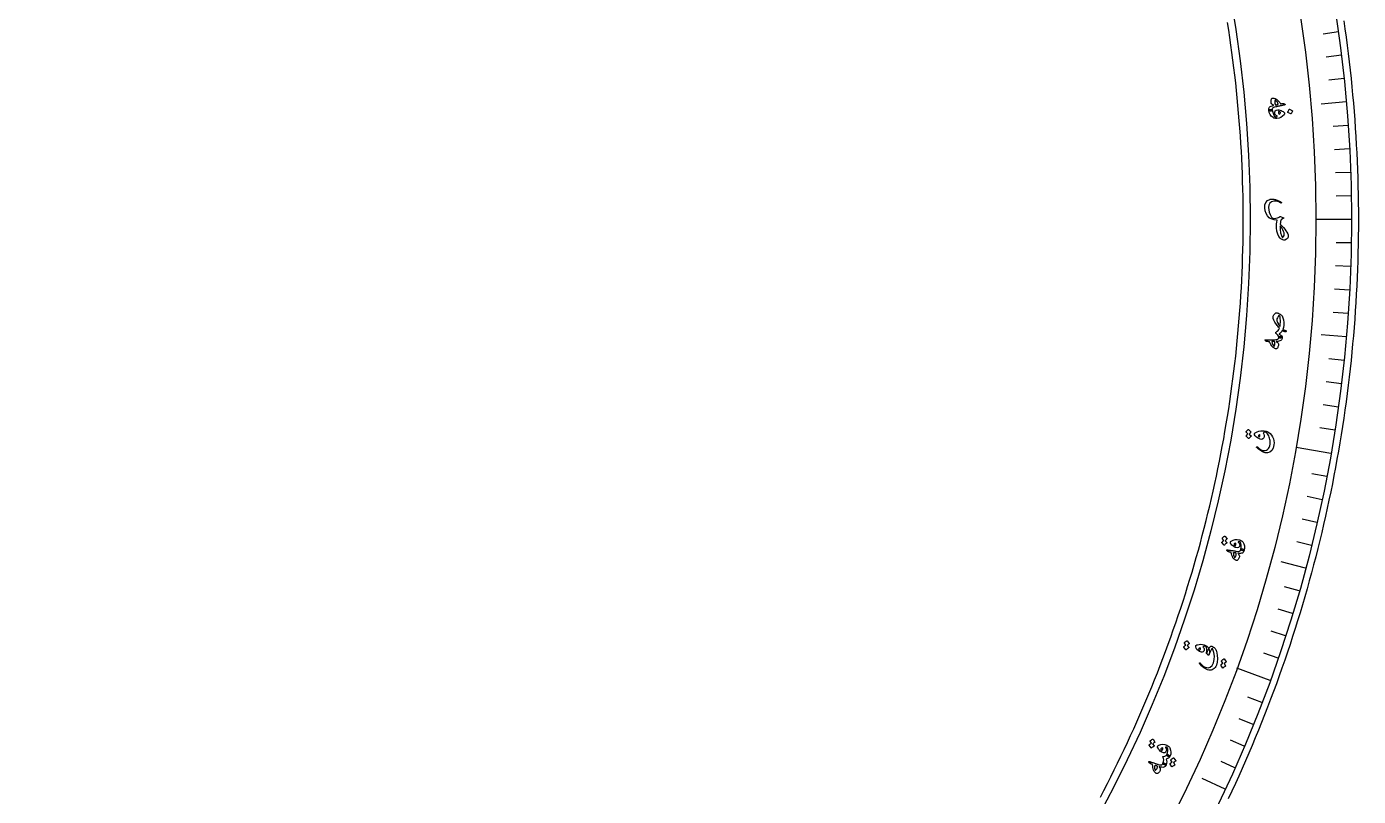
# Model space of a CAD drawing. Header units: millimetres. Extents: x -80 to 80, y -80 to 104.
# Drawn here: x 1.4 to 80.5, y -34.3 to 11.5 of the extents above; entities that cross this region are included whole.
import ezdxf

# ---------------------------------------------------------------- set-up
doc = ezdxf.new("R2010")
doc.units = ezdxf.units.MM
for name, color, linetype in [('CUT_INNER', 6, 'Continuous'), ('CUT_OUTER', 1, 'Continuous'), ('ENGRAVE', 7, 'Continuous'), ('ENGRAVE_FINE', 8, 'Continuous'), ('TEXT', 5, 'Continuous')]:
    doc.layers.add(name, color=color, linetype=linetype)

msp = doc.modelspace()

# ---------------------------------------------------------------- linework, layer by layer
at = {"layer": 'CUT_INNER'}
msp.add_lwpolyline([(65.1719, -34.3227), (65.3813, -33.9221), (65.5882, -33.5203), (65.7927, -33.1172), (65.9946, -32.7129), (66.1941, -32.3074), (66.3911, -31.9006), (66.5856, -31.4926), (66.7776, -31.0835), (66.967, -30.6732), (67.154, -30.2617), (67.3384, -29.8491), (67.5203, -29.4353), (67.6996, -29.0205), (67.8764, -28.6045), (68.0507, -28.1875), (68.2223, -27.7694), (68.3914, -27.3503), (68.558, -26.9301), (68.7219, -26.509), (68.8833, -26.0868), (69.042, -25.6636), (69.1982, -25.2395), (69.3518, -24.8145), (69.5027, -24.3885), (69.6511, -23.9615), (69.7968, -23.5337), (69.9399, -23.105), (70.0803, -22.6754), (70.2181, -22.245), (70.3533, -21.8137), (70.4858, -21.3816), (70.6157, -20.9487), (70.7429, -20.5151), (70.8675, -20.0806), (70.9893, -19.6454), (71.1085, -19.2094), (71.2251, -18.7728), (71.3389, -18.3354), (71.4501, -17.8973), (71.5585, -17.4586), (71.6643, -17.0192), (71.7674, -16.5791), (71.8678, -16.1384), (71.9655, -15.6972), (72.0604, -15.2553), (72.1527, -14.8129), (72.2422, -14.3699), (72.329, -13.9263), (72.4131, -13.4823), (72.4945, -13.0377), (72.5731, -12.5926), (72.649, -12.1471), (72.7222, -11.7011), (72.7926, -11.2547), (72.8603, -10.8078), (72.9252, -10.3605), (72.9874, -9.9129), (73.0469, -9.4648), (73.1036, -9.0165), (73.1575, -8.5677), (73.2087, -8.1187), (73.2571, -7.6693), (73.3028, -7.2197), (73.3457, -6.7698), (73.3859, -6.3196), (73.4233, -5.8692), (73.4579, -5.4186), (73.4898, -4.9678), (73.5189, -4.5167), (73.5452, -4.0655), (73.5688, -3.6142), (73.5896, -3.1627), (73.6076, -2.7111), (73.6228, -2.2594), (73.6353, -1.8076), (73.645, -1.3558), (73.652, -0.9039), (73.6561, -0.452), (73.6575, 0), (73.6561, 0.452), (73.652, 0.9039), (73.645, 1.3558), (73.6353, 1.8076), (73.6228, 2.2594), (73.6076, 2.7111), (73.5896, 3.1627), (73.5688, 3.6142), (73.5452, 4.0655), (73.5189, 4.5167), (73.4898, 4.9678), (73.4579, 5.4186), (73.4233, 5.8692), (73.3859, 6.3196), (73.3457, 6.7698), (73.3028, 7.2197), (73.2571, 7.6693), (73.2087, 8.1187), (73.1575, 8.5677), (73.1036, 9.0165), (73.0469, 9.4648), (72.9874, 9.9129), (72.9252, 10.3605), (72.8603, 10.8078), (72.7926, 11.2547), (72.7222, 11.7011)], dxfattribs=at)
at = {"layer": 'CUT_OUTER'}
msp.add_lwpolyline([(79.6287, 11.8118), (79.6997, 11.323), (79.7677, 10.8337), (79.8326, 10.3441), (79.8946, 9.8541), (79.9536, 9.3636), (80.0095, 8.8729), (80.0624, 8.3818), (80.1124, 7.8904), (80.1593, 7.3987), (80.2032, 6.9067), (80.244, 6.4144), (80.2819, 5.9219), (80.3167, 5.4292), (80.3485, 4.9363), (80.3773, 4.4432), (80.403, 3.9499), (80.4258, 3.4565), (80.4455, 2.963), (80.4621, 2.4693), (80.4758, 1.9756), (80.4864, 1.4817), (80.4939, 0.9879), (80.4985, 0.4939), (80.5, 0), (80.4985, -0.4939), (80.4939, -0.9879), (80.4864, -1.4817), (80.4758, -1.9756), (80.4621, -2.4693), (80.4455, -2.963), (80.4258, -3.4565), (80.403, -3.9499), (80.3773, -4.4432), (80.3485, -4.9363), (80.3167, -5.4292), (80.2819, -5.9219), (80.244, -6.4144), (80.2032, -6.9067), (80.1593, -7.3987), (80.1124, -7.8904), (80.0624, -8.3818), (80.0095, -8.8729), (79.9536, -9.3636), (79.8946, -9.8541), (79.8326, -10.3441), (79.7677, -10.8337), (79.6997, -11.323), (79.6287, -11.8118), (79.5547, -12.3002), (79.4778, -12.7881), (79.3978, -13.2755), (79.3149, -13.7624), (79.2289, -14.2488), (79.14, -14.7347), (79.0481, -15.22), (78.9532, -15.7048), (78.8554, -16.1889), (78.7545, -16.6725), (78.6508, -17.1554), (78.544, -17.6376), (78.4343, -18.1193), (78.3217, -18.6002), (78.2061, -19.0804), (78.0875, -19.5599), (77.966, -20.0387), (77.8416, -20.5167), (77.7143, -20.9939), (77.584, -21.4704), (77.4508, -21.946), (77.3147, -22.4208), (77.1756, -22.8948), (77.0337, -23.3679), (76.8889, -23.8401), (76.7411, -24.3115), (76.5905, -24.7819), (76.437, -25.2514), (76.2806, -25.7199), (76.1214, -26.1875), (75.9593, -26.6541), (75.7943, -27.1196), (75.6265, -27.5842), (75.4558, -28.0477), (75.2823, -28.5102), (75.1059, -28.9716), (74.9267, -29.4318), (74.7447, -29.891), (74.5599, -30.3491), (74.3723, -30.806), (74.1819, -31.2618), (73.9887, -31.7164), (73.7927, -32.1697), (73.5939, -32.6219), (73.3923, -33.0729), (73.188, -33.5226), (72.981, -33.971), (72.7711, -34.4182)], dxfattribs=at)
at = {"layer": 'ENGRAVE'}
for points in [[(79.7847, 6.9803), (78.2851, 6.8491)], [(80.0894, 0), (77.982, 0)], [(79.7847, -6.9803), (78.2851, -6.8491)], [(78.8727, -13.9074), (76.7972, -13.5414)], [(77.3605, -20.7287), (75.9064, -20.3391)], [(75.2595, -27.3922), (73.2791, -26.6714)], [(72.5857, -33.8473), (71.2214, -33.2111)]]:
    msp.add_lwpolyline(points, dxfattribs=at)
for radius in [80.0894, 77.982, 74.068]:
    msp.add_circle((0, 0), radius, dxfattribs=at)
at = {"layer": 'ENGRAVE_FINE'}
for points in [[(79.31, 11.1463), (78.4156, 11.0206)], [(79.4925, 9.7604), (78.596, 9.6504)], [(79.6507, 8.3716), (78.7524, 8.2772)], [(79.8944, 5.5868), (78.9933, 5.5238)], [(79.9797, 4.1916), (79.0777, 4.1443)], [(80.0407, 2.7951), (79.138, 2.7636)], [(80.0773, 1.3978), (79.1742, 1.382)], [(80.0773, -1.3978), (79.1742, -1.382)], [(80.0407, -2.7951), (79.138, -2.7636)], [(79.9797, -4.1916), (79.0777, -4.1443)], [(79.8944, -5.5868), (78.9933, -5.5238)], [(79.6507, -8.3716), (78.7524, -8.2772)], [(79.4925, -9.7604), (78.596, -9.6504)], [(79.31, -11.1463), (78.4156, -11.0206)], [(79.1034, -12.5288), (78.2113, -12.3875)], [(78.618, -15.2818), (77.7314, -15.1094)], [(78.3393, -16.6515), (77.4558, -16.4637)], [(78.0368, -18.0162), (77.1567, -17.813)], [(77.7105, -19.3754), (76.8341, -19.1569)], [(76.9869, -22.0756), (76.1187, -21.8267)], [(76.5899, -23.4159), (75.7262, -23.1518)], [(76.1696, -24.749), (75.3106, -24.4699)], [(75.7261, -26.0746), (74.8721, -25.7805)], [(74.7699, -28.7015), (73.9267, -28.3778)], [(74.2576, -30.002), (73.4202, -29.6637)], [(73.7227, -31.2934), (72.8913, -30.9405)], [(73.1654, -32.5753), (72.3402, -32.2079)]]:
    msp.add_lwpolyline(points, dxfattribs=at)
at = {"layer": 'TEXT'}
for points in [[(76.1369, 6.8456), (76.1522, 6.8335), (76.1548, 6.8232), (76.1448, 6.8147), (76.1223, 6.8078), (76.1085, 6.805), (76.0895, 6.8009), (76.0653, 6.7955), (76.0358, 6.7887), (76.0008, 6.7807), (75.9599, 6.7717), (75.9132, 6.7616), (75.8607, 6.7504), (75.809, 6.7393), (75.7628, 6.7295), (75.7219, 6.7208), (75.6865, 6.7134), (75.6566, 6.7071), (75.6324, 6.7021), (75.6139, 6.6982), (75.6011, 6.6956), (75.5204, 6.6769), (75.4583, 6.6548), (75.4149, 6.6292), (75.3902, 6.6003), (75.3814, 6.5806), (75.3765, 6.5574), (75.3755, 6.5306), (75.3786, 6.5001), (75.3772, 6.4818), (75.3696, 6.4672), (75.3557, 6.4563), (75.3355, 6.4491), (75.3109, 6.445), (75.2857, 6.4437), (75.26, 6.4452), (75.2338, 6.4494), (75.2112, 6.4558), (75.1942, 6.4634), (75.1827, 6.4724), (75.1767, 6.4827), (75.1722, 6.5412), (75.1785, 6.5924), (75.1955, 6.6365), (75.2233, 6.6734), (75.266, 6.7062), (75.3235, 6.7352), (75.3957, 6.7606), (75.4826, 6.7822), (75.4261, 6.809), (75.381, 6.8373), (75.3473, 6.8673), (75.3251, 6.8988), (75.3157, 6.9251), (75.3101, 6.9565), (75.3083, 6.9931), (75.3102, 7.0349), (75.316, 7.0792), (75.324, 7.1168), (75.3344, 7.1475), (75.3471, 7.1714), (75.3637, 7.1913), (75.3818, 7.2052), (75.4012, 7.213), (75.4221, 7.2147), (75.4487, 7.212), (75.4784, 7.2059), (75.5112, 7.1965), (75.5472, 7.1837), (75.5835, 7.169), (75.6126, 7.1559), (75.6345, 7.1444), (75.6491, 7.1345), (75.7104, 7.0774), (75.7689, 7.0142), (75.8244, 6.9451), (75.8771, 6.8699), (75.9198, 6.8767), (75.9568, 6.8822), (75.9879, 6.8863), (76.0132, 6.889), (76.0346, 6.8897), (76.054, 6.8876), (76.0714, 6.8828), (76.0868, 6.8752)], [(76.1161, 6.3021), (76.1151, 6.2864), (76.1098, 6.2686), (76.1001, 6.2488), (76.0861, 6.2269), (75.9999, 6.1312), (75.8996, 6.0615), (75.7854, 6.0177), (75.6572, 5.9997), (75.5896, 6.0013), (75.5288, 6.0104), (75.4746, 6.0271), (75.4272, 6.0513), (75.3267, 6.134), (75.2515, 6.2333), (75.2015, 6.3496), (75.1767, 6.4827), (75.1788, 6.4965), (75.1874, 6.5089), (75.2027, 6.5199), (75.2246, 6.5296), (75.2369, 6.5335), (75.2495, 6.5365), (75.2624, 6.5385), (75.2757, 6.5396), (75.289, 6.54), (75.3017, 6.5399), (75.3139, 6.5394), (75.3256, 6.5383), (75.346, 6.5341), (75.3616, 6.5263), (75.3725, 6.5149), (75.3786, 6.5001), (75.4075, 6.3705), (75.4498, 6.2594), (75.5057, 6.1667), (75.5753, 6.0926), (75.6065, 6.0989), (75.6312, 6.1055), (75.6495, 6.1125), (75.6611, 6.1198), (75.6711, 6.1282), (75.6774, 6.1358), (75.6801, 6.1425), (75.6792, 6.1484), (75.6774, 6.1524), (75.6752, 6.1554), (75.6725, 6.1576), (75.6693, 6.1589), (75.6232, 6.1769), (75.5868, 6.2007), (75.5601, 6.2304), (75.543, 6.266), (75.5258, 6.3719), (75.5486, 6.4476), (75.6115, 6.4932), (75.7146, 6.5087), (75.7748, 6.5048), (75.838, 6.4921), (75.9042, 6.4706), (75.9735, 6.4402), (76.0336, 6.4069), (76.0774, 6.3728), (76.1049, 6.3379), (76.1161, 6.3021)], [(75.7417, 6.8417), (75.7064, 6.9207), (75.6657, 6.9866), (75.6197, 7.0395), (75.5684, 7.0793), (75.5616, 7.0817), (75.5558, 7.081), (75.5507, 7.0773), (75.5466, 7.0705), (75.5387, 7.0462), (75.5335, 7.0201), (75.5307, 6.9923), (75.5306, 6.9628), (75.533, 6.9315), (75.5379, 6.8985), (75.5454, 6.8637), (75.5554, 6.8272), (75.5577, 6.8216), (75.5615, 6.8159), (75.5667, 6.81), (75.5733, 6.8039), (75.5915, 6.8069), (75.6106, 6.8104), (75.6304, 6.8144), (75.6511, 6.8188), (75.6725, 6.8238), (75.6948, 6.8293), (75.7178, 6.8353), (75.7417, 6.8417)], [(75.8676, 6.3564), (75.8594, 6.3782), (75.8412, 6.3944), (75.8131, 6.4049), (75.775, 6.4097), (75.7691, 6.4091), (75.7649, 6.4083), (75.7625, 6.4074), (75.7617, 6.4063), (75.7581, 6.3833), (75.7571, 6.3601), (75.7586, 6.3369), (75.7627, 6.3136), (75.7688, 6.2933), (75.7765, 6.2768), (75.7859, 6.2642), (75.7969, 6.2553), (75.8308, 6.2836), (75.8539, 6.3099), (75.8662, 6.3341), (75.8676, 6.3564)], [(76.5794, 6.4618), (76.5825, 6.4592), (76.5845, 6.4553), (76.5855, 6.4503), (76.5855, 6.444), (76.5715, 6.3983), (76.5534, 6.3549), (76.5311, 6.3138), (76.5046, 6.2749), (76.5004, 6.271), (76.4961, 6.269), (76.4915, 6.2691), (76.4869, 6.2711), (76.3075, 6.3636), (76.3031, 6.3672), (76.3017, 6.3722), (76.3033, 6.3786), (76.3079, 6.3864), (76.3118, 6.3931), (76.3177, 6.4038), (76.3255, 6.4182), (76.3353, 6.4366), (76.3469, 6.4591), (76.3605, 6.4861), (76.3759, 6.5175), (76.3931, 6.5534), (76.3961, 6.5582), (76.3993, 6.5607), (76.4027, 6.561), (76.4062, 6.559)], [(76.3342, -0.9808), (76.3216, -1.0597), (76.2838, -1.1262), (76.2208, -1.1804), (76.1326, -1.2223), (76.099, -1.2265), (76.0616, -1.2222), (76.0205, -1.2095), (75.9755, -1.1882), (75.9322, -1.1638), (75.8963, -1.1419), (75.8676, -1.1223), (75.8462, -1.1051), (75.7665, -1.0056), (75.7051, -0.8716), (75.6618, -0.7033), (75.6364, -0.5005), (75.6312, -0.3786), (75.6342, -0.262), (75.6455, -0.1508), (75.6651, -0.0449), (75.5, -0.0199), (75.3673, 0.0123), (75.267, 0.0516), (75.199, 0.0982), (75.0939, 0.22), (75.0153, 0.3584), (74.963, 0.5133), (74.937, 0.6849), (74.9437, 0.8658), (74.9947, 1.0109), (75.0901, 1.1204), (75.2301, 1.1944), (75.2519, 1.2009), (75.2747, 1.2063), (75.2984, 1.2105), (75.3232, 1.2137), (75.3489, 1.2155), (75.3753, 1.2157), (75.4024, 1.2142), (75.4302, 1.211), (75.4795, 1.2039), (75.5282, 1.1946), (75.5761, 1.183), (75.6234, 1.1692), (75.6699, 1.1532), (75.7154, 1.1352), (75.76, 1.1152), (75.8035, 1.0932), (75.8213, 1.0834), (75.8382, 1.0738), (75.8542, 1.0642), (75.8694, 1.0548), (75.8837, 1.0456), (75.8972, 1.0369), (75.9099, 1.0285), (75.9216, 1.0206), (75.9283, 1.0149), (75.9325, 1.0089), (75.9341, 1.0026), (75.9332, 0.9959), (75.9306, 0.9889), (75.9272, 0.9835), (75.9229, 0.9798), (75.9177, 0.9777), (75.9118, 0.9771), (75.9053, 0.9776), (75.8983, 0.9792), (75.8906, 0.9819), (75.8655, 0.998), (75.8379, 1.0133), (75.8077, 1.0276), (75.775, 1.0411), (75.6915, 1.0692), (75.6128, 1.086), (75.5391, 1.0917), (75.4704, 1.0862), (75.3403, 1.0425), (75.2463, 0.9652), (75.1884, 0.8541), (75.1664, 0.7093), (75.1742, 0.5697), (75.2017, 0.434), (75.249, 0.3023), (75.3159, 0.1743), (75.3437, 0.1357), (75.3774, 0.1023), (75.417, 0.0743), (75.4624, 0.0515), (75.4688, 0.0488), (75.4765, 0.0476), (75.4857, 0.0477), (75.4962, 0.0493), (75.597, 0.0691), (75.6853, 0.0949), (75.7612, 0.1266), (75.8248, 0.1642), (75.8364, 0.1717), (75.8467, 0.1761), (75.8555, 0.1774), (75.863, 0.1756), (76.0478, 0.1061), (76.0617, 0.0961), (76.0675, 0.0863), (76.0651, 0.0769), (76.0546, 0.0677), (75.9127, -0.0158), (75.8916, -0.0604), (75.8755, -0.1176), (75.8644, -0.1875), (75.8582, -0.2701), (75.9534, -0.3686), (76.0413, -0.4676), (76.1221, -0.5671), (76.1958, -0.667), (76.2569, -0.7626), (76.3004, -0.8468), (76.3261, -0.9196), (76.3342, -0.9808)], [(75.9995, -1.087), (76.0531, -1.0185), (76.0858, -0.9466), (76.0977, -0.8712), (76.0887, -0.7925), (76.0596, -0.707), (76.0111, -0.609), (75.943, -0.4986), (75.8555, -0.3759), (75.8534, -0.5983), (75.8765, -0.7909), (75.9252, -0.9537), (75.9995, -1.087)], [(75.4304, -5.7802), (75.4377, -5.7459), (75.4546, -5.7078), (75.481, -5.6658), (75.517, -5.6201), (75.5564, -5.5805), (75.5952, -5.5549), (75.6336, -5.5433), (75.6715, -5.5458), (75.709, -5.5581), (75.7505, -5.5765), (75.7962, -5.6007), (75.8458, -5.631), (75.8911, -5.6617), (75.9257, -5.6873), (75.9497, -5.708), (75.9631, -5.7236), (76.0205, -5.8393), (76.0576, -5.9702), (76.0744, -6.116), (76.0707, -6.2768), (76.0675, -6.3093), (76.0631, -6.3415), (76.0576, -6.3733), (76.051, -6.4047), (76.0435, -6.4356), (76.0351, -6.4658), (76.026, -6.4954), (76.016, -6.5244), (76.0358, -6.5368), (76.0722, -6.5537), (76.1252, -6.5752), (76.1947, -6.6012), (76.2081, -6.6078), (76.2153, -6.6178), (76.2162, -6.6313), (76.2109, -6.6482), (76.2015, -6.6622), (76.1897, -6.6714), (76.1755, -6.6759), (76.1588, -6.6756), (76.1386, -6.6699), (76.1175, -6.6634), (76.0957, -6.6559), (76.0731, -6.6476), (76.0499, -6.6382), (76.0263, -6.6276), (76.0022, -6.6158), (75.9776, -6.6029), (75.9461, -6.6561), (75.9112, -6.7027), (75.8729, -6.7427), (75.8312, -6.7761), (75.8175, -6.7858), (75.8075, -6.795), (75.8012, -6.8036), (75.7987, -6.8117), (75.8, -6.8187), (75.8053, -6.8259), (75.8145, -6.8336), (75.8276, -6.8416), (75.8933, -6.881), (75.939, -6.922), (75.9648, -6.9647), (75.9706, -7.009), (75.9685, -7.0147), (75.9633, -7.0203), (75.955, -7.0259), (75.9436, -7.0315), (75.9025, -7.0426), (75.8675, -7.0478), (75.8388, -7.0469), (75.8162, -7.0402), (75.7971, -7.0287), (75.7828, -7.0166), (75.7734, -7.0039), (75.7688, -6.9904), (75.7531, -6.9324), (75.722, -6.8779), (75.6757, -6.8269), (75.6139, -6.7793), (75.602, -6.7693), (75.5938, -6.7577), (75.5895, -6.7445), (75.589, -6.7296), (75.5925, -6.7138), (75.6001, -6.7001), (75.6117, -6.6884), (75.6274, -6.6787), (75.6832, -6.6415), (75.7322, -6.5917), (75.7743, -6.5294), (75.8096, -6.4546), (75.7616, -6.4012), (75.7168, -6.3494), (75.6752, -6.299), (75.6369, -6.25), (75.5425, -6.1098), (75.4766, -5.9849), (75.4392, -5.8751), (75.4304, -5.7802)], [(75.7792, -5.7074), (75.7239, -5.7697), (75.6846, -5.837), (75.6612, -5.9094), (75.6537, -5.987), (75.6589, -6.023), (75.6727, -6.0676), (75.6951, -6.1209), (75.7261, -6.1827), (75.7432, -6.2145), (75.7595, -6.2437), (75.7748, -6.2703), (75.7892, -6.2943), (75.8028, -6.3157), (75.8157, -6.3345), (75.8281, -6.3506), (75.8398, -6.3642), (75.8529, -6.2931), (75.8612, -6.2085), (75.8645, -6.1105), (75.8628, -5.9991), (75.8558, -5.8916), (75.8432, -5.8079), (75.8251, -5.7478), (75.8014, -5.7114), (75.7962, -5.7058), (75.7908, -5.7032), (75.7851, -5.7038), (75.7792, -5.7074)], [(74.9607, -7.1919), (74.9479, -7.1774), (74.9472, -7.167), (74.9586, -7.1605), (74.982, -7.158), (74.996, -7.1578), (75.0154, -7.1572), (75.0402, -7.1564), (75.0705, -7.1552), (75.1064, -7.1538), (75.1482, -7.1525), (75.1959, -7.1511), (75.2496, -7.1497), (75.3024, -7.1483), (75.3497, -7.1471), (75.3914, -7.1461), (75.4276, -7.1452), (75.4581, -7.1445), (75.4828, -7.1439), (75.5018, -7.1435), (75.5149, -7.1433), (75.5976, -7.1395), (75.6626, -7.1289), (75.7099, -7.1116), (75.7395, -7.0874), (75.7517, -7.0696), (75.7607, -7.0475), (75.7664, -7.0211), (75.7688, -6.9904), (75.7734, -6.9726), (75.7835, -6.9595), (75.7991, -6.9511), (75.8202, -6.9475), (75.8452, -6.9478), (75.8702, -6.951), (75.8953, -6.9569), (75.9203, -6.9658), (75.9414, -6.9761), (75.9568, -6.9867), (75.9665, -6.9977), (75.9706, -7.009), (75.9646, -7.068), (75.9492, -7.1179), (75.9244, -7.1586), (75.8903, -7.1902), (75.8423, -7.2148), (75.7805, -7.2331), (75.7049, -7.2448), (75.6155, -7.2502), (75.6661, -7.287), (75.7051, -7.3234), (75.7326, -7.3592), (75.7485, -7.3945), (75.7528, -7.4223), (75.7523, -7.4544), (75.7471, -7.4909), (75.7373, -7.5318), (75.7231, -7.5745), (75.708, -7.61), (75.6918, -7.6383), (75.6747, -7.6594), (75.6545, -7.6758), (75.6341, -7.6859), (75.6135, -7.6898), (75.5927, -7.6874), (75.5671, -7.6795), (75.5392, -7.6678), (75.5088, -7.6521), (75.476, -7.6325), (75.4433, -7.6111), (75.4173, -7.5927), (75.398, -7.5772), (75.3856, -7.5646), (75.3363, -7.497), (75.2909, -7.4243), (75.2494, -7.3463), (75.2116, -7.2632), (75.1683, -7.262), (75.131, -7.2605), (75.0997, -7.2588), (75.0743, -7.2567), (75.0531, -7.2534), (75.0344, -7.2478), (75.0182, -7.2399), (75.0045, -7.2298)], [(75.3498, -7.2608), (75.3699, -7.3445), (75.3974, -7.4167), (75.4326, -7.4772), (75.4754, -7.5261), (75.4815, -7.5297), (75.4874, -7.5302), (75.4931, -7.5275), (75.4985, -7.5216), (75.5108, -7.4993), (75.5209, -7.4747), (75.5289, -7.4479), (75.5347, -7.4189), (75.5382, -7.3877), (75.5396, -7.3543), (75.5387, -7.3187), (75.5356, -7.281), (75.5344, -7.275), (75.5317, -7.2687), (75.5277, -7.262), (75.5223, -7.2548), (75.5038, -7.2544), (75.4845, -7.2543), (75.4642, -7.2545), (75.4431, -7.2551), (75.4211, -7.256), (75.3982, -7.2573), (75.3745, -7.2589), (75.3498, -7.2608)], [(73.8265, -12.6464), (73.8242, -12.6432), (73.8232, -12.639), (73.8235, -12.634), (73.8251, -12.6281), (73.837, -12.6079), (73.8496, -12.5886), (73.8628, -12.57), (73.8768, -12.5523), (73.8917, -12.5353), (73.9076, -12.5189), (73.9246, -12.5031), (73.9426, -12.4879), (73.9477, -12.4852), (73.9528, -12.4845), (73.9579, -12.4858), (73.9629, -12.4891), (74.1137, -12.6231), (74.1155, -12.6264), (74.1147, -12.6307), (74.1116, -12.6359), (74.1059, -12.6422), (74.101, -12.6463), (74.0941, -12.6532), (74.0851, -12.6628), (74.074, -12.6752), (74.0608, -12.6904), (74.0451, -12.7087), (74.0271, -12.7299), (74.0068, -12.7541), (74.1232, -12.8603), (74.1266, -12.8648), (74.1267, -12.8699), (74.1236, -12.8756), (74.1172, -12.8819), (74.1117, -12.8873), (74.1033, -12.8959), (74.0921, -12.9077), (74.0781, -12.9226), (74.0612, -12.941), (74.0413, -12.9632), (74.0185, -12.989), (73.9927, -13.0186), (73.9888, -13.0215), (73.9852, -13.0224), (73.9819, -13.0214), (73.979, -13.0185), (73.836, -12.8826), (73.8337, -12.8794), (73.8327, -12.8753), (73.833, -12.8703), (73.8346, -12.8643), (73.8438, -12.847), (73.8539, -12.8305), (73.8649, -12.8146), (73.8767, -12.7994), (73.8893, -12.7849), (73.9025, -12.7711), (73.9162, -12.758), (73.9306, -12.7455)], [(74.3258, -12.7319), (74.3334, -12.7119), (74.3493, -12.6916), (74.3735, -12.6711), (74.406, -12.6502), (74.491, -12.6104), (74.5888, -12.5822), (74.6994, -12.5659), (74.8229, -12.5612), (74.8867, -12.5645), (74.9504, -12.5735), (75.014, -12.5882), (75.0775, -12.6085), (75.1778, -12.6589), (75.2643, -12.726), (75.3372, -12.8099), (75.3962, -12.9106), (75.4466, -13.0387), (75.4777, -13.1627), (75.4897, -13.2827), (75.4825, -13.3985), (75.4363, -13.5835), (75.3577, -13.7238), (75.247, -13.8193), (75.1043, -13.87), (75.0583, -13.8733), (75.0099, -13.8698), (74.959, -13.8595), (74.9056, -13.8425), (74.8478, -13.8203), (74.7907, -13.7937), (74.7342, -13.7627), (74.6785, -13.7272), (74.6233, -13.6877), (74.5686, -13.6447), (74.5144, -13.598), (74.4606, -13.5479), (74.4552, -13.541), (74.4522, -13.5344), (74.4518, -13.5279), (74.454, -13.5215), (74.4578, -13.515), (74.4618, -13.5099), (74.4662, -13.5062), (74.4709, -13.5041), (74.4772, -13.5029), (74.484, -13.5042), (74.4912, -13.5078), (74.4989, -13.5137), (74.5899, -13.5974), (74.6751, -13.6613), (74.7544, -13.7053), (74.828, -13.7294), (74.8994, -13.7365), (74.9678, -13.7286), (75.0332, -13.7058), (75.0955, -13.668), (75.1519, -13.6137), (75.1965, -13.5435), (75.2292, -13.4572), (75.2502, -13.355), (75.2564, -13.2841), (75.2569, -13.2131), (75.2516, -13.1422), (75.2405, -13.0714), (75.2235, -13.0006), (75.2004, -12.9302), (75.1712, -12.8601), (75.1358, -12.7903), (75.1011, -12.7348), (75.0651, -12.6924), (75.0277, -12.6629), (74.989, -12.6463), (74.9499, -12.6407), (74.9117, -12.6441), (74.8742, -12.6565), (74.8375, -12.6779), (74.885, -12.7563), (74.9083, -12.8322), (74.9074, -12.9055), (74.8823, -12.9759), (74.8271, -13.0421), (74.753, -13.0689), (74.6601, -13.0564), (74.5483, -13.0046), (74.4426, -12.934), (74.3703, -12.865), (74.3314, -12.7977), (74.3258, -12.7319)], [(74.6317, -12.7729), (74.6046, -12.7916), (74.5842, -12.8103), (74.5707, -12.8291), (74.564, -12.8479), (74.5641, -12.8648), (74.5701, -12.8825), (74.5819, -12.9009), (74.5996, -12.9201), (74.6161, -12.9071), (74.6296, -12.8917), (74.6401, -12.8737), (74.6477, -12.8532), (74.6501, -12.8333), (74.6482, -12.8133), (74.6421, -12.7932), (74.6317, -12.7729)], [(72.405, -18.9663), (72.4029, -18.9629), (72.4023, -18.9587), (72.403, -18.9537), (72.4051, -18.948), (72.4187, -18.9289), (72.4329, -18.9107), (72.4477, -18.8934), (72.4632, -18.877), (72.4795, -18.8614), (72.4967, -18.8464), (72.515, -18.8322), (72.5342, -18.8186), (72.5396, -18.8164), (72.5447, -18.8161), (72.5497, -18.8178), (72.5544, -18.8215), (72.6931, -18.968), (72.6945, -18.9714), (72.6934, -18.9756), (72.6898, -18.9806), (72.6836, -18.9863), (72.6784, -18.99), (72.6709, -18.9962), (72.6611, -19.005), (72.649, -19.0164), (72.6345, -19.0304), (72.6174, -19.0473), (72.5976, -19.0668), (72.5752, -19.0891), (72.6821, -19.2049), (72.685, -19.2097), (72.6847, -19.2148), (72.6811, -19.2202), (72.6742, -19.2259), (72.6682, -19.2308), (72.6592, -19.2386), (72.647, -19.2494), (72.6317, -19.2631), (72.6133, -19.28), (72.5916, -19.3003), (72.5666, -19.3241), (72.5384, -19.3513), (72.5342, -19.3538), (72.5306, -19.3544), (72.5274, -19.3531), (72.5248, -19.3499), (72.394, -19.2023), (72.3919, -19.1989), (72.3913, -19.1947), (72.3921, -19.1898), (72.3942, -19.184), (72.4048, -19.1676), (72.4163, -19.1519), (72.4286, -19.1371), (72.4417, -19.123), (72.4555, -19.1097), (72.4698, -19.0971), (72.4847, -19.0852), (72.5001, -19.074)], [(72.6919, -19.6651), (72.6817, -19.6488), (72.6828, -19.6383), (72.6951, -19.6339), (72.7186, -19.6353), (72.7324, -19.6374), (72.7517, -19.6402), (72.7763, -19.6435), (72.8063, -19.6474), (72.8419, -19.6521), (72.8833, -19.6577), (72.9306, -19.6644), (72.9838, -19.6721), (73.0361, -19.6795), (73.0829, -19.6863), (73.1242, -19.6922), (73.16, -19.6974), (73.1902, -19.7019), (73.2147, -19.7055), (73.2334, -19.7082), (73.2464, -19.7102), (73.3286, -19.7204), (73.3944, -19.7208), (73.444, -19.7117), (73.4771, -19.6928), (73.4922, -19.6773), (73.5048, -19.657), (73.5148, -19.6319), (73.5224, -19.6021), (73.5299, -19.5853), (73.5421, -19.574), (73.5589, -19.5684), (73.5803, -19.5684), (73.6048, -19.5729), (73.629, -19.5802), (73.6526, -19.5903), (73.6758, -19.6032), (73.6949, -19.6169), (73.7083, -19.63), (73.7161, -19.6425), (73.7182, -19.6543), (73.7023, -19.7114), (73.6788, -19.758), (73.6475, -19.794), (73.6087, -19.8194), (73.5572, -19.8357), (73.4932, -19.8433), (73.4167, -19.8422), (73.3276, -19.8324), (73.3713, -19.8773), (73.4037, -19.9196), (73.4248, -19.9596), (73.4346, -19.997), (73.4341, -20.0251), (73.4282, -20.0568), (73.417, -20.0919), (73.4004, -20.1305), (73.3793, -20.1703), (73.3584, -20.2027), (73.3378, -20.2279), (73.3174, -20.2458), (73.2947, -20.2586), (73.2729, -20.2651), (73.2519, -20.2655), (73.2318, -20.2596), (73.2079, -20.2476), (73.1824, -20.2313), (73.1551, -20.2108), (73.126, -20.186), (73.0973, -20.1594), (73.0747, -20.1368), (73.0584, -20.1183), (73.0482, -20.1039), (73.011, -20.029), (72.9785, -19.9496), (72.9506, -19.8658), (72.9273, -19.7776), (72.8848, -19.7691), (72.8483, -19.7614), (72.8177, -19.7544), (72.793, -19.7481), (72.7727, -19.7413), (72.7552, -19.7326), (72.7406, -19.7222), (72.7287, -19.7098)], [(72.8942, -19.1684), (72.9003, -19.1541), (72.9112, -19.1394), (72.9268, -19.1241), (72.9473, -19.1083), (73.06, -19.0474), (73.1775, -19.015), (73.2998, -19.0112), (73.4267, -19.0362), (73.4901, -19.0597), (73.5446, -19.0883), (73.5903, -19.1218), (73.6271, -19.1604), (73.6946, -19.2721), (73.7324, -19.3918), (73.7402, -19.5192), (73.7182, -19.6543), (73.7115, -19.6667), (73.6991, -19.6756), (73.6809, -19.6808), (73.657, -19.6825), (73.6442, -19.682), (73.6313, -19.6806), (73.6184, -19.6781), (73.6055, -19.6746), (73.593, -19.6704), (73.581, -19.666), (73.5698, -19.6613), (73.5592, -19.6563), (73.5414, -19.6453), (73.5294, -19.6326), (73.523, -19.6182), (73.5224, -19.6021), (73.5392, -19.4696), (73.5367, -19.3502), (73.5148, -19.2439), (73.4737, -19.1508), (73.4421, -19.1464), (73.4166, -19.1446), (73.3971, -19.1452), (73.3836, -19.1482), (73.3715, -19.1529), (73.3631, -19.158), (73.3583, -19.1634), (73.3572, -19.1692), (73.3575, -19.1735), (73.3586, -19.1771), (73.3605, -19.1801), (73.3631, -19.1824), (73.4006, -19.2146), (73.427, -19.2492), (73.4424, -19.2861), (73.4466, -19.3253), (73.4273, -19.4311), (73.3803, -19.4948), (73.3056, -19.5165), (73.2034, -19.4961), (73.1481, -19.4721), (73.0929, -19.4388), (73.0378, -19.3963), (72.9828, -19.3446), (72.9372, -19.2935), (72.9073, -19.2471), (72.893, -19.2054), (72.8942, -19.1684)], [(73.1105, -19.3019), (73.111, -19.325), (73.1227, -19.3463), (73.1457, -19.3656), (73.1799, -19.3829), (73.1857, -19.3843), (73.1899, -19.385), (73.1925, -19.3849), (73.1936, -19.3842), (73.2046, -19.3638), (73.2134, -19.3424), (73.2197, -19.3201), (73.2236, -19.2969), (73.2247, -19.2758), (73.2229, -19.2578), (73.2182, -19.2427), (73.2107, -19.2308), (73.1694, -19.246), (73.1389, -19.2629), (73.1192, -19.2815), (73.1105, -19.3019)], [(73.064, -19.7983), (73.0696, -19.8843), (73.0847, -19.96), (73.1092, -20.0256), (73.1432, -20.081), (73.1487, -20.0856), (73.1544, -20.087), (73.1604, -20.0853), (73.1667, -20.0804), (73.1826, -20.0604), (73.1968, -20.0379), (73.2091, -20.0128), (73.2196, -19.9852), (73.2284, -19.955), (73.2353, -19.9224), (73.2404, -19.8871), (73.2437, -19.8494), (73.2435, -19.8433), (73.2419, -19.8367), (73.2391, -19.8293), (73.235, -19.8214), (73.2169, -19.8178), (73.1978, -19.8145), (73.1778, -19.8113), (73.1569, -19.8084), (73.135, -19.8056), (73.1123, -19.803), (73.0886, -19.8006), (73.064, -19.7983)], [(70.1595, -25.1747), (70.1578, -25.1711), (70.1575, -25.1669), (70.1587, -25.162), (70.1612, -25.1565), (70.1764, -25.1388), (70.1921, -25.122), (70.2084, -25.1062), (70.2252, -25.0913), (70.2428, -25.0772), (70.2613, -25.0639), (70.2807, -25.0514), (70.301, -25.0396), (70.3066, -25.0379), (70.3117, -25.0381), (70.3165, -25.0403), (70.3209, -25.0443), (70.4462, -25.2021), (70.4474, -25.2056), (70.4459, -25.2096), (70.4419, -25.2142), (70.4353, -25.2194), (70.4297, -25.2225), (70.4217, -25.2281), (70.4112, -25.2359), (70.3982, -25.2462), (70.3825, -25.2588), (70.364, -25.274), (70.3426, -25.2916), (70.3184, -25.3118), (70.4147, -25.4362), (70.4172, -25.4412), (70.4165, -25.4463), (70.4124, -25.4513), (70.405, -25.4563), (70.3987, -25.4607), (70.389, -25.4676), (70.3759, -25.4772), (70.3595, -25.4894), (70.3397, -25.5045), (70.3163, -25.5228), (70.2894, -25.5441), (70.2589, -25.5686), (70.2546, -25.5707), (70.2509, -25.571), (70.2478, -25.5695), (70.2455, -25.5661), (70.1281, -25.4079), (70.1263, -25.4044), (70.1261, -25.4002), (70.1272, -25.3953), (70.1298, -25.3898), (70.1419, -25.3744), (70.1547, -25.3599), (70.1682, -25.3463), (70.1825, -25.3335), (70.1974, -25.3215), (70.2127, -25.3102), (70.2286, -25.2998), (70.2448, -25.29)], [(70.9444, -25.2664), (71.0424, -25.2465), (71.1398, -25.2427), (71.2366, -25.2548), (71.3327, -25.2831), (71.3537, -25.2909), (71.3742, -25.2993), (71.3941, -25.3082), (71.4136, -25.3177), (71.4324, -25.3278), (71.4505, -25.3383), (71.4678, -25.3493), (71.4843, -25.3607), (71.584, -25.4569), (71.6375, -25.5749), (71.6449, -25.7147), (71.6059, -25.8761), (71.6016, -25.8835), (71.5955, -25.8867), (71.5876, -25.8857), (71.578, -25.8804), (71.5561, -25.8635), (71.5325, -25.8424), (71.5071, -25.817), (71.4799, -25.7874), (71.4756, -25.7817), (71.4729, -25.7753), (71.472, -25.7684), (71.4728, -25.7609), (71.4914, -25.6361), (71.4932, -25.5324), (71.478, -25.4496), (71.4461, -25.3877), (71.4295, -25.3726), (71.4076, -25.3633), (71.3803, -25.3599), (71.3476, -25.3623), (71.331, -25.3647), (71.3161, -25.3678), (71.3029, -25.3714), (71.2915, -25.3757), (71.2813, -25.3804), (71.2721, -25.3855), (71.2639, -25.3909), (71.2565, -25.3966), (71.2891, -25.4335), (71.3135, -25.4682), (71.3297, -25.5005), (71.3378, -25.5306), (71.3383, -25.5954), (71.3195, -25.6465), (71.2814, -25.6837), (71.2241, -25.7071), (71.1681, -25.7121), (71.1105, -25.7001), (71.0513, -25.6711), (70.9904, -25.6251), (70.9085, -25.5441), (70.8552, -25.4706), (70.8306, -25.4045), (70.8348, -25.3458), (70.8479, -25.3209), (70.8705, -25.2993), (70.9027, -25.2812), (70.9444, -25.2664)], [(71.0099, -25.5179), (71.0079, -25.5308), (71.0103, -25.5466), (71.0171, -25.5651), (71.0283, -25.5864), (71.0355, -25.5934), (71.0446, -25.5958), (71.0558, -25.5936), (71.0689, -25.5867), (71.0966, -25.5618), (71.1114, -25.5317), (71.113, -25.4963), (71.1016, -25.4556), (71.0985, -25.4509), (71.0946, -25.4483), (71.09, -25.4479), (71.0846, -25.4495), (71.0562, -25.4676), (71.0342, -25.485), (71.0188, -25.5017), (71.0099, -25.5179)], [(71.4898, -25.7934), (71.4982, -25.7613), (71.5075, -25.7291), (71.5179, -25.6965), (71.5292, -25.6638), (71.5416, -25.6309), (71.5551, -25.5982), (71.5698, -25.5655), (71.5855, -25.533), (71.618, -25.4735), (71.6519, -25.4255), (71.6873, -25.3892), (71.7243, -25.3644), (71.7461, -25.357), (71.7707, -25.3563), (71.798, -25.3622), (71.8281, -25.3747), (71.8885, -25.4081), (71.9365, -25.4395), (71.9721, -25.4689), (71.9952, -25.4963), (72.0134, -25.5271), (72.0307, -25.563), (72.0471, -25.604), (72.0625, -25.6501), (72.1174, -25.8807), (72.1354, -26.0983), (72.1167, -26.3027), (72.0613, -26.4937), (72.025, -26.5674), (71.9815, -26.6305), (71.9307, -26.683), (71.8726, -26.7249), (71.8099, -26.7554), (71.7451, -26.7738), (71.6781, -26.7802), (71.609, -26.7745), (71.5377, -26.7572), (71.4639, -26.7287), (71.3877, -26.689), (71.3091, -26.6382), (71.2694, -26.6092), (71.2323, -26.5791), (71.1978, -26.5482), (71.166, -26.5162), (71.1365, -26.4835), (71.1091, -26.4503), (71.0839, -26.4165), (71.0608, -26.3822), (71.0559, -26.3701), (71.0552, -26.3603), (71.0586, -26.3531), (71.0663, -26.3483), (71.0771, -26.3458), (71.0871, -26.347), (71.0964, -26.3518), (71.105, -26.3602), (71.1797, -26.4514), (71.2551, -26.5235), (71.3314, -26.5765), (71.4084, -26.6102), (71.5669, -26.6335), (71.6996, -26.5976), (71.8064, -26.5022), (71.8872, -26.3473), (71.9353, -26.1548), (71.9435, -25.9486), (71.9118, -25.7291), (71.8399, -25.4965), (71.8374, -25.493), (71.834, -25.4914), (71.8296, -25.4915), (71.8243, -25.4933), (71.7756, -25.533), (71.7227, -25.6108), (71.6657, -25.7265), (71.6044, -25.8803), (71.6005, -25.8877), (71.5959, -25.8905), (71.5905, -25.8888), (71.5844, -25.8827)], [(72.3601, -26.2531), (72.3585, -26.2494), (72.3582, -26.2451), (72.3595, -26.2401), (72.3621, -26.2344), (72.3776, -26.2161), (72.3936, -26.1987), (72.4102, -26.1823), (72.4273, -26.1668), (72.4451, -26.1522), (72.4639, -26.1384), (72.4835, -26.1254), (72.5041, -26.1131), (72.5097, -26.1113), (72.5148, -26.1115), (72.5196, -26.1137), (72.5239, -26.1178), (72.6476, -26.2793), (72.6486, -26.2829), (72.6471, -26.2871), (72.643, -26.2919), (72.6363, -26.2972), (72.6307, -26.3005), (72.6226, -26.3062), (72.6119, -26.3144), (72.5987, -26.325), (72.5828, -26.3381), (72.564, -26.3538), (72.5423, -26.3722), (72.5177, -26.3931), (72.6126, -26.5204), (72.6151, -26.5255), (72.6142, -26.5307), (72.6101, -26.5359), (72.6027, -26.5411), (72.5962, -26.5457), (72.5864, -26.5529), (72.5731, -26.5629), (72.5565, -26.5755), (72.5364, -26.5912), (72.5126, -26.6101), (72.4853, -26.6323), (72.4544, -26.6577), (72.45, -26.6599), (72.4463, -26.6602), (72.4433, -26.6586), (72.4409, -26.6552), (72.3253, -26.4933), (72.3236, -26.4896), (72.3234, -26.4853), (72.3247, -26.4803), (72.3273, -26.4746), (72.3397, -26.4587), (72.3527, -26.4437), (72.3665, -26.4296), (72.381, -26.4163), (72.3961, -26.4039), (72.4117, -26.3922), (72.4277, -26.3813), (72.4442, -26.3712)], [(68.1242, -31.0047), (68.1228, -31.001), (68.1228, -30.9968), (68.1244, -30.992), (68.1274, -30.9867), (68.1441, -30.9702), (68.1611, -30.9547), (68.1787, -30.9402), (68.1967, -30.9267), (68.2154, -30.914), (68.235, -30.9022), (68.2554, -30.8913), (68.2767, -30.8811), (68.2823, -30.8799), (68.2875, -30.8805), (68.292, -30.883), (68.2961, -30.8875), (68.4078, -31.0554), (68.4086, -31.059), (68.4069, -31.063), (68.4024, -31.0672), (68.3954, -31.0718), (68.3896, -31.0746), (68.3811, -31.0794), (68.37, -31.0864), (68.3562, -31.0956), (68.3395, -31.107), (68.3197, -31.1206), (68.2969, -31.1366), (68.2711, -31.1548), (68.3567, -31.287), (68.3588, -31.2922), (68.3576, -31.2972), (68.3531, -31.3019), (68.3453, -31.3063), (68.3386, -31.3102), (68.3284, -31.3164), (68.3146, -31.3249), (68.2972, -31.3358), (68.2761, -31.3493), (68.2513, -31.3656), (68.2226, -31.3848), (68.1902, -31.4068), (68.1857, -31.4085), (68.182, -31.4085), (68.1791, -31.4067), (68.177, -31.4032), (68.0732, -31.2355), (68.0718, -31.2318), (68.0719, -31.2275), (68.0735, -31.2227), (68.0765, -31.2174), (68.0898, -31.2031), (68.1038, -31.1896), (68.1185, -31.1771), (68.1338, -31.1654), (68.1496, -31.1546), (68.1659, -31.1446), (68.1825, -31.1354), (68.1996, -31.127)], [(68.572, -31.2871), (68.5804, -31.2741), (68.5936, -31.2614), (68.6116, -31.249), (68.6344, -31.2369), (68.7559, -31.1961), (68.8772, -31.1841), (68.9983, -31.2012), (69.1192, -31.2474), (69.1776, -31.2814), (69.2265, -31.3188), (69.2658, -31.3596), (69.2955, -31.4039), (69.3431, -31.5255), (69.3599, -31.6498), (69.346, -31.7767), (69.3012, -31.906), (69.2926, -31.9172), (69.2788, -31.9238), (69.26, -31.9259), (69.2362, -31.9234), (69.2236, -31.9208), (69.2112, -31.9172), (69.1989, -31.9125), (69.1868, -31.9069), (69.1751, -31.9006), (69.1641, -31.8942), (69.1538, -31.8877), (69.1442, -31.881), (69.1286, -31.8671), (69.1189, -31.8526), (69.1151, -31.8373), (69.1172, -31.8213), (69.1563, -31.6936), (69.1741, -31.5755), (69.1707, -31.4671), (69.146, -31.3683), (69.1156, -31.3587), (69.0907, -31.3525), (69.0714, -31.3497), (69.0577, -31.3504), (69.0449, -31.353), (69.0357, -31.3566), (69.0301, -31.3611), (69.028, -31.3667), (69.0276, -31.3709), (69.0281, -31.3747), (69.0294, -31.3779), (69.0316, -31.3806), (69.0631, -31.4187), (69.0833, -31.4573), (69.0921, -31.4963), (69.0896, -31.5357), (69.0526, -31.6366), (68.9954, -31.6914), (68.9182, -31.7001), (68.8209, -31.6626), (68.7705, -31.6295), (68.7217, -31.5874), (68.6747, -31.5361), (68.6293, -31.4758), (68.5931, -31.4177), (68.5714, -31.3668), (68.5644, -31.3233), (68.572, -31.2871)], [(68.7624, -31.4554), (68.7589, -31.4783), (68.7668, -31.5013), (68.7862, -31.5242), (68.817, -31.5471), (68.8224, -31.5494), (68.8264, -31.5508), (68.829, -31.5512), (68.8302, -31.5507), (68.8446, -31.5324), (68.8568, -31.5128), (68.8669, -31.4919), (68.8747, -31.4697), (68.8793, -31.4491), (68.8806, -31.4311), (68.8786, -31.4155), (68.8733, -31.4024), (68.8299, -31.4104), (68.7969, -31.4219), (68.7744, -31.4369), (68.7624, -31.4554)], [(68.0564, -32.2357), (68.0493, -32.2179), (68.0522, -32.2078), (68.0651, -32.2055), (68.088, -32.2111), (68.1013, -32.2157), (68.1197, -32.2218), (68.1434, -32.2294), (68.1722, -32.2386), (68.2064, -32.2495), (68.2462, -32.2624), (68.2916, -32.2774), (68.3426, -32.2943), (68.3927, -32.3109), (68.4375, -32.3258), (68.4771, -32.339), (68.5115, -32.3505), (68.5404, -32.3602), (68.5639, -32.3681), (68.5818, -32.3741), (68.5942, -32.3784), (68.6733, -32.4029), (68.738, -32.4151), (68.7884, -32.4148), (68.8244, -32.4022), (68.842, -32.3896), (68.858, -32.3718), (68.8723, -32.3489), (68.885, -32.3209), (68.8954, -32.3057), (68.9093, -32.2968), (68.9269, -32.2942), (68.9479, -32.298), (68.9713, -32.3068), (68.9938, -32.3182), (69.0153, -32.3324), (69.0358, -32.3492), (69.0522, -32.3661), (69.063, -32.3813), (69.0685, -32.3949), (69.0684, -32.407), (69.0427, -32.4604), (69.0113, -32.502), (68.9742, -32.5319), (68.9314, -32.55), (68.8779, -32.557), (68.8135, -32.5531), (68.7384, -32.5385), (68.6525, -32.5131), (68.6876, -32.5649), (68.7119, -32.6124), (68.7256, -32.6554), (68.7286, -32.694), (68.7231, -32.7216), (68.7118, -32.7517), (68.6945, -32.7843), (68.6713, -32.8194), (68.6435, -32.8547), (68.6172, -32.883), (68.5924, -32.9041), (68.5691, -32.9181), (68.5446, -32.9267), (68.5219, -32.9292), (68.5012, -32.9259), (68.4825, -32.9165), (68.4611, -32.9005), (68.4389, -32.8799), (68.4156, -32.8549), (68.3914, -32.8253), (68.3679, -32.794), (68.3497, -32.7678), (68.3369, -32.7467), (68.3294, -32.7307), (68.3061, -32.6504), (68.2881, -32.5665), (68.2755, -32.4791), (68.2682, -32.3882), (68.2279, -32.3723), (68.1934, -32.3582), (68.1645, -32.3459), (68.1413, -32.3353), (68.1225, -32.325), (68.1068, -32.3134), (68.0943, -32.3005), (68.0848, -32.2863)], [(68.3991, -32.4328), (68.3894, -32.5184), (68.3908, -32.5956), (68.4033, -32.6645), (68.427, -32.725), (68.4315, -32.7305), (68.4369, -32.7329), (68.4431, -32.7323), (68.4502, -32.7286), (68.4694, -32.7118), (68.4873, -32.6921), (68.5039, -32.6696), (68.5191, -32.6443), (68.5331, -32.6162), (68.5457, -32.5852), (68.557, -32.5515), (68.5669, -32.5149), (68.5678, -32.5089), (68.5674, -32.5021), (68.5659, -32.4943), (68.5633, -32.4858), (68.5461, -32.4791), (68.5279, -32.4724), (68.5088, -32.4658), (68.4887, -32.4592), (68.4677, -32.4525), (68.4458, -32.4459), (68.4229, -32.4394), (68.3991, -32.4328)], [(69.1172, -31.8213), (69.1299, -31.8074), (69.1409, -31.798), (69.1501, -31.7931), (69.1576, -31.7927), (69.1675, -31.7954), (69.179, -31.8), (69.1921, -31.8067), (69.2067, -31.8153), (69.2523, -31.8457), (69.2833, -31.871), (69.2996, -31.8911), (69.3012, -31.906), (69.2679, -31.958), (69.2189, -32.0026), (69.1543, -32.04), (69.0741, -32.0701), (69.0994, -32.1461), (69.107, -32.2276), (69.0966, -32.3146), (69.0684, -32.407), (69.0621, -32.4154), (69.0528, -32.4203), (69.0406, -32.4216), (69.0253, -32.4192), (68.9321, -32.3954), (68.9217, -32.3927), (68.9117, -32.3871), (68.9022, -32.3786), (68.8931, -32.3671), (68.8871, -32.356), (68.8838, -32.3446), (68.8831, -32.3329), (68.885, -32.3209), (68.918, -32.2105), (68.9301, -32.1128), (68.9212, -32.0278), (68.8915, -31.9555), (68.8869, -31.9466), (68.8849, -31.9376), (68.8854, -31.9285), (68.8884, -31.9193), (68.8933, -31.9118), (68.8994, -31.9077), (68.9067, -31.9069), (68.9153, -31.9095), (68.9231, -31.9128), (68.9301, -31.9151), (68.9363, -31.9164), (68.9417, -31.9167), (68.9989, -31.9014), (69.0472, -31.8804), (69.0866, -31.8537), (69.1172, -31.8213)], [(69.3599, -32.1228), (69.3585, -32.119), (69.3586, -32.1147), (69.3603, -32.1099), (69.3634, -32.1044), (69.3803, -32.0877), (69.3977, -32.0719), (69.4155, -32.0571), (69.4338, -32.0433), (69.4528, -32.0304), (69.4726, -32.0184), (69.4932, -32.0072), (69.5147, -31.9968), (69.5204, -31.9956), (69.5256, -31.9962), (69.5301, -31.9988), (69.5341, -32.0032), (69.6438, -32.174), (69.6446, -32.1777), (69.6427, -32.1817), (69.6382, -32.186), (69.6311, -32.1907), (69.6252, -32.1935), (69.6166, -32.1985), (69.6054, -32.2056), (69.5913, -32.215), (69.5744, -32.2266), (69.5544, -32.2405), (69.5313, -32.2567), (69.5051, -32.2753), (69.589, -32.4097), (69.5911, -32.415), (69.5898, -32.4201), (69.5852, -32.4249), (69.5774, -32.4294), (69.5706, -32.4333), (69.5602, -32.4396), (69.5462, -32.4483), (69.5286, -32.4594), (69.5073, -32.4732), (69.4821, -32.4898), (69.4531, -32.5094), (69.4202, -32.5318), (69.4156, -32.5336), (69.4119, -32.5336), (69.409, -32.5317), (69.407, -32.5281), (69.3053, -32.3576), (69.3039, -32.3539), (69.3041, -32.3496), (69.3057, -32.3447), (69.3089, -32.3393), (69.3225, -32.3247), (69.3367, -32.3109), (69.3516, -32.2982), (69.3671, -32.2863), (69.3832, -32.2753), (69.3996, -32.2651), (69.4165, -32.2557), (69.4337, -32.2471)]]:
    msp.add_lwpolyline(points, close=True, dxfattribs=at)

doc.saveas('drawing.dxf')
